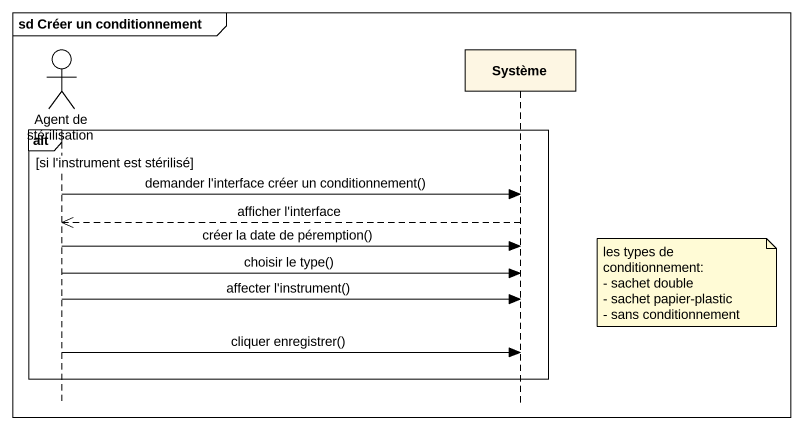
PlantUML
@startuml
mainframe sd Créer un conditionnement
hide footbox
actor "Agent de stérilisation" as Agent_de_stérilisation
participant Système

alt si l'instrument est stérilisé
  Agent_de_stérilisation -> Système : demander l'interface créer un conditionnement()
  Système -->> Agent_de_stérilisation : afficher l'interface
  Agent_de_stérilisation -> Système : créer la date de péremption()
  Agent_de_stérilisation -> Système : choisir le type()
  note right of Système
    les types de conditionnement:
    - sachet double
    - sachet papier-plastic
    - sans conditionnement
  end note
  Agent_de_stérilisation -> Système : affecter l'instrument()
  Agent_de_stérilisation -> Système : cliquer enregistrer()
end
@enduml
